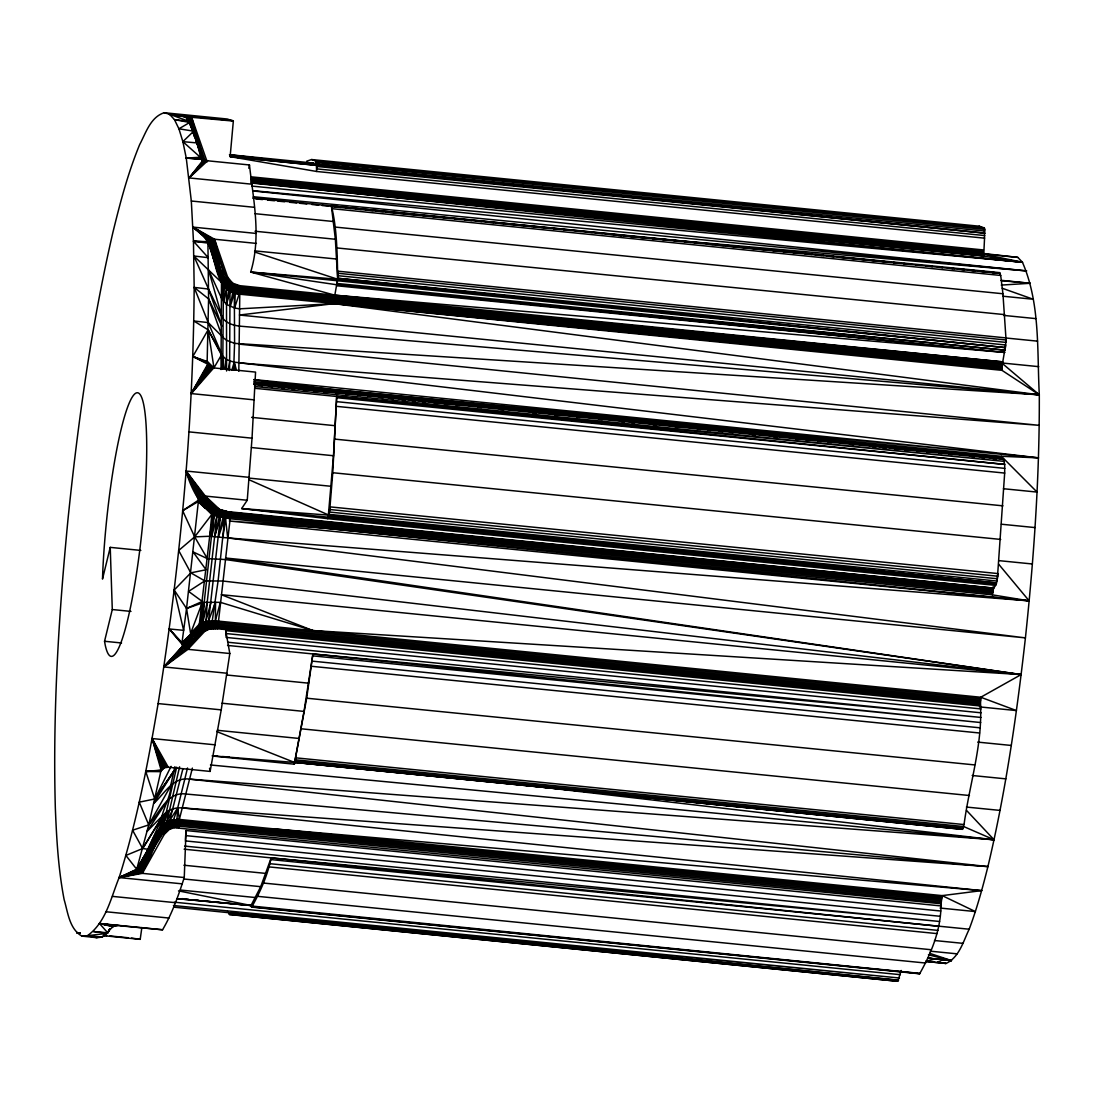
<?xml version="1.0" encoding="UTF-8"?>
<svg xmlns="http://www.w3.org/2000/svg" width="1094" height="1094" viewBox="0 0 1094 1094"><rect width="100%" height="100%" fill="white"/><g stroke="black" fill="none" stroke-linecap="round" stroke-linejoin="round"><path stroke-width="1.5" d="M937.64 962.118L946.05 963.458L925.674 961.421L946.05 963.458C959.301 957.346 963.281 941.319 969.175 929.216C976.86 908.799 982.631 887.74 987.909 866.598C1005.783 791.359 1016.777 714.669 1025.42 637.884C1033.994 557.161 1039.628 476.027 1039.3 394.811C1036.989 350.668 1040.435 303.626 1022.425 262.245L983.67 256.174L984.545 238.164L316.617 171.471L230.137 156.647L233.337 121.065L185.474 116.743L189.754 122.432L193.734 131.171L201.269 158.616L207.628 160.791L249.459 164.962C253.411 200.407 261.411 237.07 250.676 272.064L334.819 295.175L337.649 279.257L335.366 239.258L331.386 205.945C337.102 228.537 337.171 254.492 337.745 278.286L1005.673 344.979L1002.747 361.868L239.887 285.698L238.807 371.304M184.626 846.086L939.582 921.476L271.162 857.887L260.728 886.673L251.005 905.504L251.688 907.09L919.616 973.783C931.35 953.12 940.717 930.078 940.99 905.941L186.035 830.551L184.257 877.538C178.418 895.48 172.223 913.49 162.555 929.777L120.559 925.839C111.424 922.912 108.867 933.838 102.015 937.093L96.969 937.695L81.872 936.095C69.291 928.861 67.896 912.287 64.149 899.678C58.31 869.429 56.56 838.592 55.329 807.878C52.69 711.264 58.789 614.637 68.074 518.501C78.002 422.516 91.13 326.668 112.86 232.571C120.135 202.787 127.943 172.989 139.663 144.599C145.803 133.071 150.452 117.126 164.209 112.723L169.543 114.268L174.466 119.643L178.924 128.805L182.876 141.646L186.267 158.083L191.313 201.009L193.46 241.227L194.171 287.394L208.229 322.58L223.668 338.019L226.526 340.22L234.581 343.379L1039.3 394.811L1001.967 370.333L1001.748 362.962L1038.739 366.654M306.717 161.174L311.626 159.546L316.234 161.023L316.617 171.471M221.029 369.54L221.494 282.375L223.34 279.257L227.634 277.097L232.694 283.278L239.887 285.698M256.42 243.415L214.574 239.244L209.816 240.078L207.928 243.1C217.132 259.565 214.438 291.879 239.121 294.149L1001.967 369.088L1001.748 362.962L1039.3 394.811L239.504 326.121C232.872 325.287 225.405 323.031 221.932 316.836L208.557 289.048L194.171 287.394C193.187 426.783 180.059 565.967 158.124 703.579C148.155 762.162 137.106 820.815 119.137 877.566C110.932 897.627 106.077 922.461 87.411 935.712L81.872 936.095M1001.42 458.673L1001.407 456.294L253.808 381.642M211.224 367.871L208.175 364.849L207.149 361.458L208.585 298.881L207.928 243.1L193.46 241.227L208.257 257.692L193.857 255.996L208.557 289.048L221.877 326.176L208.585 298.881L194.171 287.394M212.291 755.995L294.3 764.186L294.067 762.34L962.337 829.32L964.046 824.561C969.298 784.877 982.59 745.26 980.484 704.96L217.638 628.776L230.93 511.951L993.776 588.134L996.073 584.469L997.359 578.753L1004.675 473.073L1004.716 464.403L1003.253 458.81L253.863 384.021M980.484 704.96L980.757 697.247L1021.153 674.588L225.569 558.022L1025.42 637.884L227.689 537.933L209.692 536.251L194.677 536.88L178.664 550.487L190.807 572.859L204.797 580.887L222.971 581.037L1021.153 674.588L312.829 630.541L220.359 602.329L204.181 602.343L186.541 608.469L182.014 642.629L182.698 646.171L184.202 647.88L187.963 649.33L229.808 653.515L221.22 709.869L210.13 771.42L168.285 767.25L164.073 767.797L161.119 770.067L148.729 824.903L136.6 869.73L137.912 871.891L142.411 873.354L184.257 877.538M222.738 368.952L223.422 285.89L229.357 280.269C229.836 285.972 234.048 290.648 239.121 292.905L1001.967 369.088M226.567 370.989L226.499 289.226L227.976 285.534L231.121 282.115L233.706 287.079L239.176 291.496L1002.022 367.68L1002.747 361.868L334.573 296.488L239.449 288.474C216.667 285.561 220.742 254.519 210.581 239.682L192.9 227.114L255.996 233.419M229.59 370.497L230 291.414L223.34 279.257L209.816 240.078L192.9 227.114L214.574 239.244L227.634 277.097C224.803 283.291 229.726 289.459 234.335 293.192L234.581 343.379L233.651 369.95M254.287 399.871L191.19 393.58L208.981 365.752L213.727 367.912L255.558 372.097L252.03 438.174L247.244 500.259L241.651 508.56L327.708 518.679L329.773 509.517L332.767 472.731L336.692 396.479L254.683 388.288M187.525 767.988L177.707 807.892L173.59 819.556L174.22 827.693L941.072 903.753L940.99 905.941M226.95 673.234L163.854 666.943L193.05 639.211L203.142 630.8L205.904 630.431L202.349 627.409L201.556 622.691L217.638 628.776L209.241 629.159L204.646 631.429L200.681 628.599L199.327 624.1L209.692 536.251L214.137 510.242L186.076 471.035L249.172 477.34M337.923 275.688L337.991 271.203L1005.919 337.896L1005.865 342.381L337.923 275.688L337.116 283.469L1005.044 350.162L336.897 284.782L250.676 272.064L337.649 279.257L1005.4 347.618L1005.947 339.974L338.019 273.281M312.829 630.541L221.289 594.685L1021.153 674.588L225.419 559.54L207.34 558.624L193.064 551.909L206.069 569.755L190.807 572.859L174.178 590.035L183.642 630.335L169.228 628.982L182.014 642.629L199.409 625.645L213.699 628.626L212.25 620.804L218.144 580.627L224.776 518.091L227.607 512.101L230.93 511.951M984.545 238.164L984.477 228.263L979.554 226.239L311.626 159.546M996.073 584.469L328.132 517.777L333.492 455.733L336.692 396.479L1004.401 461.381L254.56 386.497M190.602 633.453L199.327 624.1L208.544 622.513L217.733 622.568L980.58 698.751L979.663 705.247L980.456 700.269L217.597 624.086C202.24 620.613 191.546 633.768 181.96 643.477L169.228 628.982L182.001 644.12L201.2 624.414L202.103 602.958L190.602 633.453L186.541 608.469L198.561 499.726L201.296 496.854L205.412 496.088L247.244 500.259M192.394 768.097L179.088 820.445L178.226 827.584L173.645 824.712L170.008 824.055C152.367 832.808 148.497 856.37 136.9 870.879L119.137 877.566L182.233 883.856M941.072 903.753L942.194 895.617L981.66 890.625L182.602 807.946C175.327 807.276 167.177 809.546 162.992 815.946L142.644 848.547L125.878 855.44L136.682 869.238L119.137 877.566L142.411 873.354L164.209 834.462L169.515 829.266L174.22 827.693L167.984 826.544L161.898 827.734L159.341 829.676L136.682 869.238C149.974 854.441 153.611 820.514 178.842 821.69L941.688 897.873M185.392 839.59L186.035 830.551M204.646 631.429L187.963 649.33L163.854 666.943L182.698 646.171L191.929 637.98L201.788 629.829L207.204 629.788L204.058 626.657L203.033 623.648L204.181 602.343L213.768 515.506L216.503 511.527L220.373 509.572L230.684 512.471L993.776 588.134M993.53 588.654L992.778 591.881L229.931 515.712L222.137 510.255L218.827 512.334L216.899 516.546L207.231 601.96L205.918 622.896L207.422 627.245L209.241 629.159L200.681 628.599L191.122 636.544L163.854 666.943L186.212 648.947L204.564 629.706L208.27 628.339L215.586 627.806L980.388 704.126M193.857 255.996L221.494 282.375L208.216 241.692L193.46 241.227L208.065 242.089C216.981 259.743 215.313 289.062 239.121 294.149L234.595 307.988L226.54 304.405L228.769 290.813C213.686 270.779 216.79 241.213 192.9 227.114L212.797 239.23L226.868 279.408L231.709 284.385L239.449 288.474L1002.514 363.181L239.654 287.011L237.097 285.192L235.183 292.207L234.595 307.988L239.395 308.836L334.039 303.64L1001.967 370.333M227.757 642.233L981.017 717.445L312.911 653.952L304.009 711.415L294.3 764.186L306.689 698.204L312.911 653.952L227.566 645.433M174.903 766.703L170.527 786.135L148.729 824.903L139.253 802.162L154.733 798.976L174.001 770.873L153.693 803.447C164.291 794.121 173.03 776.343 189.877 779.174L987.909 866.598L186.253 794.053C166.903 791.126 159.314 813.594 148.729 824.903L132.593 830.223L142.644 848.547L147.895 849.259C153.693 837.703 160.339 817.943 176.435 827.502L177.707 807.892L169.72 820.5L171.512 828.377L165.249 828.336L159.738 830.619L137.229 871.316L119.137 877.566L140.661 873.067C153.338 860.253 155.293 825.259 178.308 826.12L941.155 902.304M993.147 586.726L992.408 594.862L1029.18 600.879L998.672 564.217M239.654 287.011L236.577 286.464L235.101 284.522L233.706 287.079L230.232 306.498L234.335 293.192L235.183 292.207L239.121 292.905M225.022 368.705L226.171 359.229L221.453 354.935L208.12 329.814L193.816 320.993L208.229 322.58L221.48 353.622L208.12 329.814L192.831 356.507L207.751 364.138L212.892 368.377M223.422 285.89L221.822 298.935L226.54 304.405L230 291.414L232.366 291.305M182.698 646.171L199.86 627.177L211.101 628.831L209.132 625.536L208.544 620.995L220.414 517.339L216.503 511.527L200.448 497.442L186.076 471.035L215.504 509.298L227.073 512.895L993.27 589.488M329.02 514.358L330.046 506.878L997.974 573.571L996.949 581.051L329.02 514.358L996.511 582.993L328.583 516.3L328.679 517.257L241.651 508.56L328.856 515.137L996.511 582.993M222.875 537.455L225.788 516.696L203.607 496.143M103.397 935.657L140.21 939.336L141.864 927.493M992.778 591.881L992.573 593.345L229.726 517.161C204.865 517.9 191.833 491.397 186.076 471.035L202.828 496.266L208.571 502.802L215.504 509.298L218.636 508.491L221.767 511.869L229.726 517.161M941.469 899.282L178.623 823.098L165.591 822.538L159.341 829.676L136.6 869.73L119.137 877.566L138.678 872.369L162.787 833.614L165.755 832.26C152.804 821.047 171.963 799.714 170.527 786.135M199.327 624.1L201.105 622.883L204.181 602.343M137.229 871.316L161.515 832.643L167.259 830.797L164.497 827.05L163.635 823.823L176.654 767.209L154.733 798.976L145.762 771.502L161.119 770.067L163.252 767.81L161.119 770.067L152.066 738.532L215.162 744.836M228.769 290.813L232.694 283.278L236.113 287.872L239.285 289.992L1002.145 366.162L334.094 300.973M251.688 907.09C260.331 891.815 267.674 875.214 271.162 857.887L938.802 926.276M228.195 370.073L229.877 360.897L226.171 359.229M179.607 766.826L166.849 821.717L169.515 829.266L163.43 830.045L160.476 831.631L137.912 871.891L119.137 877.566L136.613 870.099L147.922 850.065L151.355 854.004L140.018 872.889L119.137 877.566M213.768 515.506L209.692 536.251L211.798 514.508L213.029 511.472L215.504 509.298L214.397 514.016L212.865 515.124L198.055 501.681L182.643 510.693L194.677 536.88L207.34 558.624M248.803 168.257L249.459 164.962M227.566 911.466L229.849 914.584L897.777 981.277L901.224 970.474M226.048 277.616L225.665 283.237L227.976 285.534L233.131 288.515L239.285 289.992L334.381 297.951L1002.309 364.644L334.217 299.469M230.424 513.305L226.13 511.267L223.996 513.551L218.444 537.031L224.776 518.091L218.827 512.334L217.679 510.542L218.636 508.491L205.412 496.088M201.105 622.883L202.951 622.117L207.231 601.96M182.944 768.644L169.72 820.5L163.635 823.823L159.314 828.883L160.476 831.631L164.209 834.462M993.024 590.582L230.164 514.399L223.723 510.72L221.767 511.869L219.552 515.575L214.656 536.675L220.414 517.339L222.971 516.259M235.183 292.207C231.135 289.062 227.183 284.166 228.359 278.738C219.607 281.363 222.602 292.221 221.822 298.935L208.516 269.698L221.932 316.836M110.234 547.369L102.494 579.095L102.768 571.711A132.429 18.119 -84.3 0 1 135.341 393.471A132.429 18.119 -84.3 0 1 140.36 545.25A132.429 18.119 -84.3 0 1 105.188 644.913L104.545 641.275L112.285 609.536L110.234 547.369L140.825 550.419M211.074 601.837L205.863 621.365L202.951 622.117M220.359 602.329L215.354 620.872L215.86 628.653L201.2 624.414M159.314 828.883L162.992 815.946L147.895 849.259M231.791 370.319L234.239 362.155L1038.452 457.866L1001.407 456.294L1037.057 492.081L1003.43 488.717M161.502 825.833L165.536 812.869M940.43 901.442L941.934 896.629L179.088 820.445L169.72 820.5L179.348 819.433L942.194 895.617L975.397 911.576L940.088 908.047M161.543 826.695L162.021 825.341L167.026 823.837M163.635 823.823L168.955 810.422M294.067 762.34L962.337 829.32L963.609 826.531L295.681 759.838M229.849 914.584L230.984 912.875L899.473 978.009L173.426 905.504M173.084 808.739L166.849 821.717L173.454 820.568L178.623 823.098M217.036 508.696L214.082 512.129L199.299 498.508L186.076 471.035L201.296 496.854L213.029 511.472L213.303 513.565M154.733 798.976L171.102 766.347M140.018 872.889C152.066 858.503 154.049 823.673 178.445 824.602L941.291 900.786M138.678 872.369L149.058 852.007M136.9 870.879L147.922 850.065M108.128 931.842L109.715 928.847M201.296 496.854L208.571 502.802L206.096 504.99L204.865 508.04L198.342 500.286L182.643 510.693M96.969 937.695L87.411 935.712L107.349 933.332L109.879 928.888M213.029 368.35L207.286 362.88L192.831 356.507L207.149 361.458L213.959 367.857L221.453 354.935L222.109 369.293M212.797 239.23L217.747 258.512L214.656 262.546L208.065 242.089M211.484 367.871L208.175 364.849L191.19 393.58L213.727 367.912M980.347 703.032L217.501 626.848L205.863 621.365L208.544 620.995L212.195 622.322L213.084 620.818L217.597 624.086M142.644 848.547L163.252 814.962L147.047 831.426L166.78 801.546M251.005 905.504L177.037 898.653L251.005 905.504L178.5 890.872M209.843 366.504L191.19 393.58L207.751 364.138L212.441 368.637M211.279 367.297L191.19 393.58L211.949 367.543M194.677 536.88L211.798 514.508L198.561 499.726L186.076 471.035C191.888 487.787 203.279 501.011 212.865 515.124L229.562 518.679L992.408 594.862M184.202 647.88C192.216 636.913 201.679 621.761 217.515 625.549L980.374 701.719M203.375 159.792L189.098 177.925L252.194 184.23M182.014 642.629L190.671 635.012L191.929 637.98L163.854 666.943L185.556 648.701L201.788 629.829L207.422 627.245L217.501 626.848M182.342 645.433L190.671 635.012M204.14 160.052L189.098 177.925L207.628 160.791M203.033 623.648L204.728 621.665L217.542 627.942M205.125 160.353L189.098 177.925L205.822 160.503M173.454 820.568L174.438 819.502L178.842 821.69M165.837 765.868L160.476 771.639L145.762 771.502L160.859 770.518L165.249 765.786M165.317 765.964L163.184 768.248L152.066 738.532L168.285 767.25M160.859 770.518L165.55 765.882M202.663 159.464L186.267 158.083L200.325 157.262L182.876 141.646L193.734 131.171L203.087 159.683L193.734 131.171L178.924 128.805L189.754 122.432L203.06 161.023M185.556 648.701L194.404 640.181L191.929 637.98M1002.473 459.412L1003.253 458.81M204.797 580.887L188.578 591.416L202.281 601.454L186.541 608.469L174.178 590.035M163.649 824.726L169.652 821.471L173.426 821.813L178.445 824.602M998.808 273.09L999.588 272.625L1000.695 275.456L1002.938 293.753L1005.919 337.896M977.106 227.06L979.554 226.239M170.008 824.055L173.481 823.221L178.308 826.12M308.781 163.307L313.103 163.033L316.904 165.098L316.809 168.873L984.737 235.566M1001.256 285.083L1030.165 283.291L1001.284 280.337M200.462 157.659L186.267 158.083L201.761 158.986M200.64 157.96L186.267 158.083L201.269 158.616M217.46 756.2L212.373 755.845L294.642 762.477L216.968 731.667M222.547 756.542L229.33 757.007M162.486 824.165L179.498 825.396M182.602 807.946L987.909 866.598M162.404 823.372L179.416 824.616M189.877 779.174L994.063 839.768L966.508 810.38M239.039 362.907L1039.204 425.334L239.381 344.159M1029.18 600.879L229.33 521.017L324.48 528.156L1029.18 600.879L227.689 537.933L225.542 518.214M334.819 295.175L1004.634 352.446L336.897 284.782M618.014 235.415L621.419 235.716M629.939 236.454L635.04 236.892M640.14 237.343L646.951 237.931M652.065 238.369L1026.555 270.915L252.714 190.93M274.266 828.91L981.66 890.625M182.876 141.646L197.289 142.945L203.005 160.421M1001.27 280.638L1030.165 283.291M252.755 190.657L1022.425 262.245L1017.83 257.391L982.549 253.384M210.472 764.979L994.063 839.768L963.992 826.681M928.423 954.816L951.438 960.573L927.644 958.248L951.438 960.573L929.531 953.284M87.411 935.712L102.015 937.093M984.832 233.159L230.137 156.647L317.164 165.344L316.904 166.452L984.832 233.159L316.877 164.36L316.234 161.023L984.162 227.716L984.805 231.053L316.877 164.36M253.316 196.729L1026.555 270.915M252.044 186.103L1022.425 262.245L982.508 254.04M334.039 302.382L1002.022 367.68M251.087 905.982L920.013 973.414M164.209 112.723L227.292 119.014L233.337 121.065M232.639 120.559L169.543 114.268L188.893 121.325L174.466 119.643L189.754 122.432L194.472 136.832M316.549 161.57L984.477 228.263M315.209 162.021L318.614 162.363M316.768 162.705L984.696 229.398M231.107 154.856L313.103 163.033M230.123 155.444L235.142 155.95M241.842 156.62L245.193 156.948M251.88 157.618L256.899 158.124M263.599 158.794L266.95 159.122M273.637 159.792L278.655 160.298M285.356 160.968L288.707 161.297M295.394 161.967L300.412 162.473M251.223 176.831L983.492 249.952M251.114 178.336L983.383 251.456M251.059 179.731L983.328 252.851M251.059 180.961L1017.83 257.391M251.128 181.96L983.397 255.08M251.237 182.671L983.506 255.791M251.333 183.04L983.67 256.174M252.728 198.096L999.588 272.625M331.386 205.945L626.889 235.675M630.281 236.017L681.234 241.145M684.625 241.487L703.305 243.36M706.71 243.702L725.39 245.589M728.782 245.931L757.65 248.83M761.055 249.172L779.735 251.046M783.126 251.388L801.806 253.275M805.211 253.617L811.994 254.3M815.399 254.642L823.891 255.49M827.283 255.832L834.079 256.516M839.166 257.035L845.963 257.719M849.354 258.061L856.151 258.745M861.251 259.251L866.339 259.77M871.439 260.276L878.236 260.96M881.627 261.302L888.424 261.986L881.49 261.37M893.511 262.492L900.307 263.175M903.699 263.517L910.495 264.201L903.589 263.586M925.784 265.746L932.58 266.43M954.652 268.645L947.855 267.962L952.901 268.509M958.057 268.987L964.84 269.671L959.698 269.179M986.925 271.9L980.128 271.216L986.911 271.9M255.75 198.889L262.56 199.573M267.661 200.079L274.457 200.763M277.862 201.105L284.659 201.775M289.76 202.294L296.57 202.964M299.961 203.306L306.771 203.99M311.872 204.496L318.669 205.18M322.074 205.508L328.87 206.192M333.971 206.698L340.767 207.381M345.868 207.887L350.969 208.407M356.083 208.913L361.184 209.419M366.285 209.925L373.081 210.609M378.182 211.115L383.283 211.621M388.384 212.14L395.18 212.81M400.281 213.33L405.382 213.836M410.482 214.342L417.293 215.026M422.393 215.532L427.494 216.038M432.595 216.557L439.391 217.227M442.796 217.569L449.593 218.253M454.694 218.759L459.795 219.265M464.895 219.771L471.705 220.455M476.806 220.961L481.907 221.48M487.008 221.986L493.804 222.656M498.905 223.176L504.006 223.682M509.107 224.188L515.903 224.872M521.004 225.378L526.118 225.884M531.219 226.403L538.016 227.073M541.421 227.415L548.217 228.099M553.318 228.605L558.419 229.111M563.519 229.631L570.316 230.301M575.417 230.807L580.517 231.326M585.618 231.832L592.428 232.516M597.529 233.022L602.63 233.528M607.731 234.034L614.527 234.718M617.932 235.06L624.729 235.743M629.829 236.249L636.64 236.919M640.031 237.261L646.841 237.945M651.942 238.451L657.043 238.957M662.143 239.477L668.94 240.147M674.041 240.666L679.142 241.172M684.242 241.678L691.039 242.362M694.444 242.704L701.254 243.374M706.355 243.88L713.151 244.564M716.556 244.906L723.353 245.589M728.454 246.095L735.25 246.779M738.655 247.107L745.452 247.791M750.552 248.297L755.653 248.817M760.754 249.323L767.564 249.993M772.665 250.512L777.766 251.018M782.866 251.524L789.663 252.208M793.068 252.55L799.864 253.22M804.965 253.74L811.775 254.41M815.167 254.752L821.977 255.435M827.078 255.941L833.874 256.625M838.975 257.131L844.076 257.637M849.176 258.143L854.277 258.663M861.087 259.333L866.188 259.852M871.289 260.358L876.39 260.864M893.388 262.56L898.489 263.066M925.688 265.787L932.498 266.471M332.303 206.725L1000.231 273.432M332.767 208.763L1000.695 275.456M191.313 201.009L254.41 207.313M254.916 213.672L333.574 221.521M335.01 227.06L1002.938 293.753M1002.952 296.228L1033.215 299.25L1002.213 288.242M255.039 231.244L335.366 239.258M336.761 247.928L1004.689 314.634M1003.731 315.414L1035.676 318.6M254.738 250.868L336.747 259.046M1005.591 337.964L1037.522 341.15M250.676 272.064L1005.4 347.618L337.745 278.286M336.706 285.753L1004.634 352.446M220.81 281.459L232.516 282.621M253.89 379.55L1038.452 457.866L333.465 389.587L253.849 379.892M253.822 382.941L1001.379 457.593M254.054 384.596L1003.909 459.466M259.059 385.348L262.464 385.676M269.261 386.36L272.652 386.702M281.144 387.549L284.549 387.891M291.346 388.561L294.737 388.903M303.229 389.751L306.635 390.093M313.431 390.777L316.822 391.105M323.619 391.789L327.024 392.131M335.516 392.978L338.908 393.32M345.704 393.99L349.109 394.332M357.601 395.18L361.006 395.522M367.803 396.206L371.194 396.534M379.686 397.396L383.091 397.724M389.888 398.407L393.279 398.749M401.772 399.597L405.177 399.939M411.973 400.609L415.364 400.951M422.161 401.635L425.566 401.963M434.058 402.811L437.45 403.153M444.246 403.836L447.651 404.178M456.143 405.026L459.548 405.368M478.228 407.228L481.633 407.57M500.314 409.429L503.719 409.771M532.6 412.657L535.992 412.999M554.685 414.858L558.09 415.2M576.77 417.074L580.176 417.402M598.856 419.276L602.261 419.617M620.954 421.477L624.346 421.819M631.142 422.503L634.534 422.831M653.227 424.704L656.632 425.046M675.313 426.906L678.718 427.248M697.398 429.108L700.803 429.45M707.599 430.133L710.991 430.475M719.496 431.323L722.888 431.665M729.684 432.335L733.076 432.677M751.769 434.537L755.175 434.879M773.855 436.752L777.26 437.094M795.94 438.954L799.345 439.296M806.141 439.966L809.533 440.308M818.038 441.156L821.43 441.497M828.226 442.181L831.618 442.523M850.311 444.383L853.717 444.725M872.397 446.584L875.802 446.926M882.598 447.61L885.99 447.952M894.482 448.8L897.887 449.128M904.683 449.812L908.075 450.154M916.581 451.002L919.972 451.343M926.768 452.013L930.16 452.355M938.666 453.203L942.057 453.545M948.854 454.229L952.259 454.557M970.939 456.43L974.344 456.772M981.14 457.442L984.532 457.784M993.024 458.632L996.429 458.974M336.788 397.71L1004.716 464.403L336.692 396.479M336.87 401.676L1004.798 468.382M336.747 406.38L1004.675 473.073M251.62 417.361L335.297 425.716M335.01 439.145L1002.938 505.838M188.934 431.87L252.03 438.174M251.483 447.542L333.492 455.733M1001.407 524.217L1035.033 527.582M332.767 472.731L1000.695 539.424M249.268 478.119L331.277 486.31M998.767 560.62L1032.394 563.984M329.773 509.517L997.701 576.21M329.431 512.047L997.359 578.753M327.708 518.679L995.636 585.386M112.285 609.536L130.979 611.409M981.113 712.809L226.157 637.433L225.72 630.636L980.675 706.013M979.445 706.874L1016.422 710.567L980.757 697.247L217.911 621.064L208.544 620.995L215.532 601.96L215.354 620.872L217.733 622.568M226.048 633.549L981.003 708.926M312.775 655.853L980.703 722.546L312.911 653.952M312.269 661.145L980.197 727.838M104.545 641.275L121.543 642.971M311.612 666.301L979.54 732.994M977.68 742.101L1011.294 745.452M226.567 674.984L308.576 683.176M306.689 698.204L974.617 764.911M972.197 775.496L1005.824 778.86M222 703.223L304.009 711.415M158.124 703.579L221.22 709.869M301.52 728.823L969.448 795.516M217.227 730.286L299.236 738.477M966.426 807.057L1000.053 810.408M964.046 824.561L296.118 757.869L294.792 762.272L962.72 828.979M295.23 761.328L963.158 828.035M160.709 825.081L179.389 826.955M185.748 835.625L940.703 911.015M185.269 840.903L940.225 916.293M184.134 849.204L271.162 857.887M270.874 859.583L969.175 929.216M270.013 863.699L937.941 930.392M269.11 866.913L937.038 933.606M183.915 865.231L265.924 873.422M934.481 940.512L963.062 943.356M263.326 883.036L931.254 949.729M930.228 951.165L957.127 953.845M183.751 878.988L260.728 886.673M927.657 958.194L951.438 960.573L927.671 958.029M257.637 896.342L925.565 963.035M180.332 890.037L255.64 897.559M181.987 898.653L188.783 899.336M193.884 899.842L198.985 900.362M204.086 900.868L210.882 901.552M215.983 902.058L222.793 902.728M226.184 903.07L232.995 903.753M238.095 904.259L244.892 904.943M248.297 905.285L251.688 905.627M251.346 906.83L715.326 953.161M718.731 953.503L791.81 960.805M795.201 961.147L813.895 963.007M817.3 963.349L890.379 970.651M893.784 970.98L912.478 972.853M915.869 973.195L919.616 973.783M174.329 902.194L900.376 974.686M112.45 896.383L175.532 902.687M174.083 907.186L898.598 980.251L230.67 913.558M229.138 914.352L897.777 981.277M105.872 911.74L168.955 918.044M107.349 933.332L93.291 931.5L107.745 932.84L109.414 929.914L107.745 932.84L99.458 923.486L162.555 929.777M103.301 935.274L106.61 935.616M109.933 935.944L128.203 937.763M131.526 938.091L140.21 939.336M315.742 189.481L1022.425 262.245M927.48 961.052L934.249 961.763M503.664 782.702L507.055 783.099M513.838 783.892L517.23 784.289M522.33 784.877L529.113 785.67M532.504 786.053L994.063 839.768M229.439 154.746L316.904 165.098M112.778 926.659L99.458 923.486L117.961 925.688M207.176 161.816L191.491 116.894L169.543 114.268L185.488 116.88M229.931 515.712L214.082 512.129M230.164 514.399L218.827 512.334L216.503 511.527L216.434 509.927L219.361 509.038L219.005 509.886L220.974 510.624L230.684 512.471M203.265 159.833L187.621 116.607L169.543 114.268L185.474 116.743M113.161 926.344L99.458 923.486L116.361 925.715M79.835 933.045L76.73 932.621L79.848 933.127M188.1 121.366L186.308 116.607L169.543 114.268L189.002 116.675L200.038 152.408M185.57 116.689L169.543 114.268L186.021 116.62L187.142 119.82M113.42 926.221L99.458 923.486L114.665 925.907M99.458 923.486L114.241 925.989M239.176 291.496L229.398 288.337L224.803 284.426L224.585 278.355L214.574 239.244M229.877 360.897L234.239 362.155L236.427 370.087M254.519 251.935L337.649 279.257M192.831 356.507L207.176 362.264L213.015 368.24M248.858 479.664L328.856 515.137M176.777 819.324L179.088 820.445M225.788 516.696L229.562 518.679M212.195 622.322L217.515 625.549M192.9 227.114L212.045 239.299C218.677 255.367 219.32 273.773 226.499 289.226L223.682 301.848L224.229 285.602L222.533 284.604L209.145 240.502L192.9 227.114L208.804 240.83L215.518 260.427M198.561 499.726L206.096 504.99M199.682 498.057L207.204 503.746M208.175 364.849L211.415 367.967M219.183 517.093L215.504 512.771L215.135 510.898M207.149 361.458L213.18 368.295M161.953 769.096L152.066 738.532L166.466 767.263M162.377 768.74L152.066 738.532L165.673 767.345M152.066 738.532L164.073 767.797M209.145 240.502L216.489 259.415L222.793 283.537M208.585 298.881L221.808 335.53M205.166 160.9L189.741 116.73L196.346 140.018M200.544 155.649L202.144 160.216M186.924 116.593L189.139 122.938M186.308 116.607L187.936 121.42M200.776 156.045L202.349 160.845M203.388 160.968L193.364 130.364L203.306 160.996M203.06 160.627L197.289 142.945L202.404 160.64M193.734 131.171L203.046 160.107M187.621 116.607L191.163 127.711M210.581 239.682L216.489 259.415M200.968 155.498L202.349 160.148M189.754 122.432L191.149 127.191M203.525 159.751L191.491 116.894M225.72 630.636L229.808 653.515M209.556 768.234L210.13 771.42M208.12 329.814L213.959 367.857M177.707 807.892L179.348 819.433M234.239 362.155L235.046 370.182M223.313 357.205L223.75 368.528M214.328 515.739L211.689 536.416L216.899 516.546L214.766 514.207L214.328 515.739M334.039 303.64L239.436 315.031L1039.3 394.811L334.039 303.64M934.235 961.79L927.425 961.12L934.235 961.79M941.031 962.474L937.626 962.132L941.031 962.474M920.683 265.227L915.596 264.721L920.587 265.281M942.768 267.456L937.667 266.936L942.7 267.483M975.027 270.697L969.94 270.191L975 270.71M997.113 272.926L992.012 272.406L997.113 272.926M79.999 933.086L76.73 932.621L79.93 933.1"/></g></svg>
